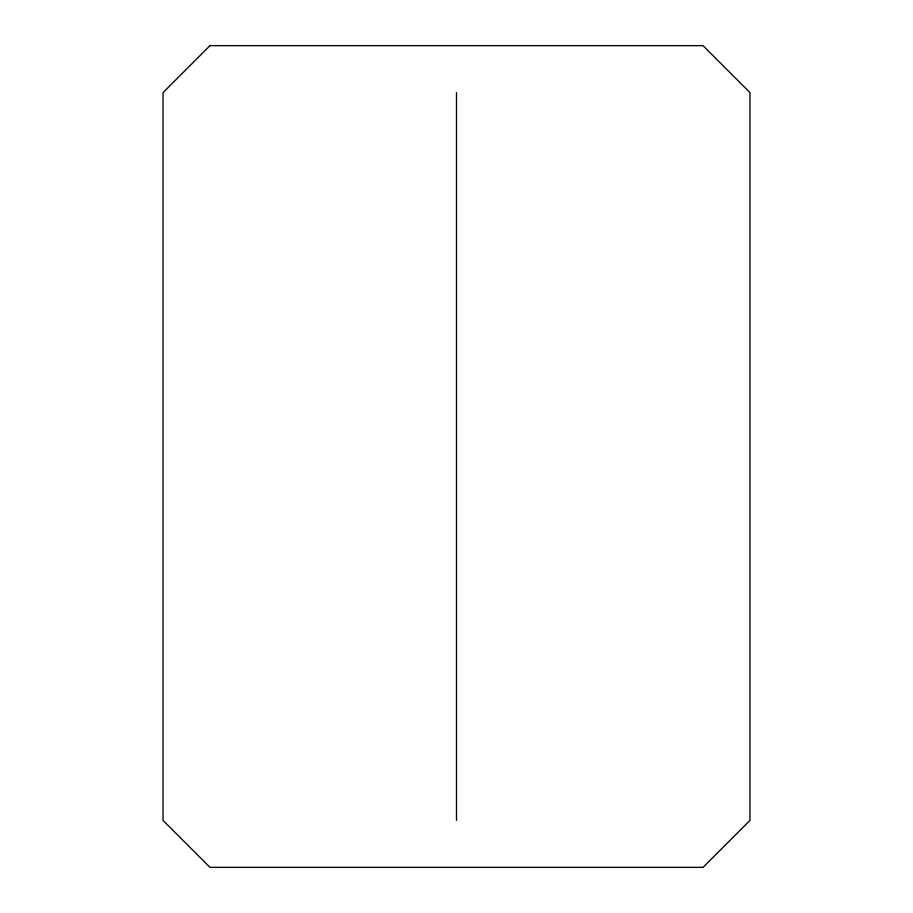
<?xml version="1.0" encoding="UTF-8"?>
<svg xmlns="http://www.w3.org/2000/svg" width="913" height="913" viewBox="0 0 913 913"><rect width="100%" height="100%" fill="white"/><g stroke="black" fill="none" stroke-linecap="round" stroke-linejoin="round"><path stroke-width="1.37" d="M456.5 92.601L456.5 820.399M209.99 45.65L163.039 92.601L163.039 820.399L209.99 867.35L703.01 867.35L749.961 820.399L749.961 92.601L703.01 45.65L209.99 45.65"/></g></svg>
